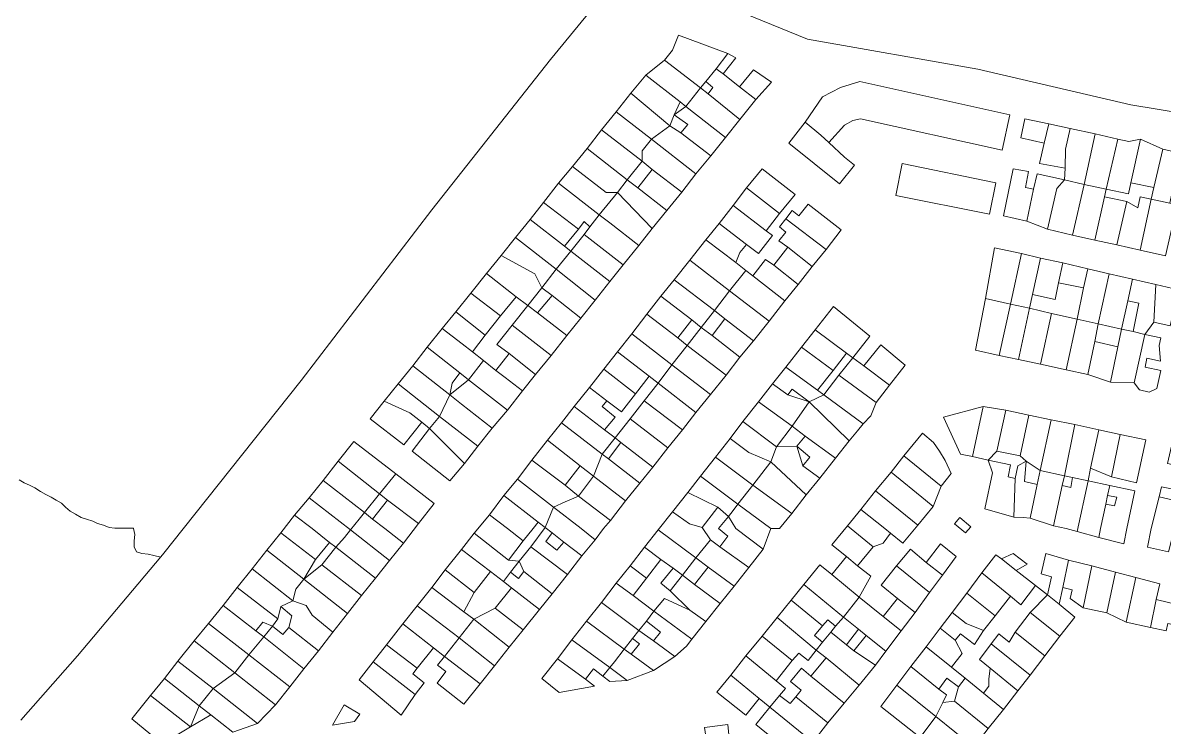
# Model space of a CAD drawing. Header units: inches. Extents: x 1138763 to 1140867, y 1050756 to 1053008.
# Drawn here: x 1140172.1 to 1140417.5, y 1050963.3 to 1051114.7 of the extents above; entities that cross this region are included whole.
import ezdxf

# ---------------------------------------------------------------- set-up
doc = ezdxf.new("R2010")
doc.units = ezdxf.units.IN
doc.header["$MEASUREMENT"] = 0
for name, color, linetype, lineweight in [('LimEdif_AM', 44, 'Continuous', 5), ('ViaPrin_AM', 1, 'Continuous', 15), ('ViaSec_AM', 1, 'Continuous', 18)]:
    doc.layers.add(name, color=color, linetype=linetype, lineweight=lineweight)

msp = doc.modelspace()

# ---------------------------------------------------------------- linework, layer by layer
at = {"layer": 'LimEdif_AM'}
for points in [[(1140310.06, 1051106.75), (1140311.81, 1051108.87), (1140313.06, 1051112.12), (1140323.69, 1051108.12), (1140321.19, 1051104.87), (1140318.94, 1051102.12), (1140317.81, 1051100.75), (1140310.06, 1051106.75)], [(1140323.69, 1051108.12), (1140325.44, 1051107.25), (1140322.69, 1051103.75), (1140321.19, 1051104.87), (1140323.69, 1051108.12)], [(1140306.06, 1051103.5), (1140310.06, 1051106.75), (1140317.81, 1051100.75), (1140314.69, 1051096.75), (1140313.44, 1051097.75), (1140306.06, 1051103.5)], [(1140302.81, 1051099.62), (1140306.06, 1051103.5), (1140313.44, 1051097.75), (1140312.19, 1051095), (1140311.19, 1051092.62), (1140302.81, 1051099.62)], [(1140322.69, 1051103.75), (1140326.19, 1051101), (1140329.69, 1051098.25), (1140326.31, 1051094), (1140319.44, 1051099.5), (1140320.44, 1051100.87), (1140318.94, 1051102.12), (1140321.19, 1051104.87), (1140322.69, 1051103.75)], [(1140326.19, 1051101), (1140329.19, 1051104.62), (1140333.06, 1051102), (1140329.69, 1051098.25), (1140326.19, 1051101)], [(1140319.44, 1051099.5), (1140326.31, 1051094), (1140323.19, 1051090.12), (1140314.69, 1051096.75), (1140317.81, 1051100.75), (1140319.44, 1051099.5)], [(1140318.94, 1051102.12), (1140320.44, 1051100.87), (1140319.44, 1051099.5), (1140317.81, 1051100.75), (1140318.94, 1051102.12)], [(1140345.44, 1051089), (1140343.69, 1051090.62), (1140340.31, 1051093.37), (1140344.06, 1051098.87), (1140347.94, 1051100.87), (1140352.06, 1051102.12), (1140384.31, 1051095), (1140382.69, 1051087.37), (1140352.19, 1051094.12), (1140350.56, 1051093.75), (1140348.81, 1051092.75), (1140345.44, 1051089)], [(1140299.69, 1051095.62), (1140302.81, 1051099.62), (1140311.19, 1051092.62), (1140307.31, 1051089.75), (1140299.69, 1051095.62)], [(1140314.69, 1051096.75), (1140312.19, 1051095), (1140313.44, 1051097.75), (1140314.69, 1051096.75)], [(1140314.69, 1051096.75), (1140323.19, 1051090.12), (1140320.06, 1051086.12), (1140313.56, 1051091.12), (1140315.06, 1051092.87), (1140312.19, 1051095), (1140314.69, 1051096.75)], [(1140296.56, 1051091.75), (1140299.69, 1051095.62), (1140307.31, 1051089.75), (1140305.31, 1051087.25), (1140305.31, 1051085), (1140296.56, 1051091.75)], [(1140312.19, 1051095), (1140315.06, 1051092.87), (1140313.56, 1051091.12), (1140311.19, 1051092.62), (1140312.19, 1051095)], [(1140345.44, 1051089), (1140348.81, 1051085.87), (1140350.94, 1051084.12), (1140347.69, 1051080.12), (1140336.81, 1051088.87), (1140340.31, 1051093.37), (1140343.69, 1051090.62), (1140345.44, 1051089)], [(1140392.69, 1051093), (1140391.69, 1051088.87), (1140386.69, 1051090), (1140387.56, 1051094.12), (1140392.69, 1051093)], [(1140293.44, 1051087.75), (1140296.56, 1051091.75), (1140305.31, 1051085), (1140302.06, 1051081), (1140293.44, 1051087.75)], [(1140313.56, 1051091.12), (1140320.06, 1051086.12), (1140316.81, 1051082.25), (1140307.31, 1051089.75), (1140311.19, 1051092.62), (1140313.56, 1051091.12)], [(1140392.69, 1051093), (1140397.31, 1051092), (1140396.31, 1051087.62), (1140396.19, 1051083.5), (1140390.69, 1051084.5), (1140391.69, 1051088.87), (1140392.69, 1051093)], [(1140397.31, 1051092), (1140402.69, 1051090.87), (1140400.31, 1051080), (1140396.06, 1051081), (1140396.19, 1051083.5), (1140396.31, 1051087.62), (1140397.31, 1051092)], [(1140402.69, 1051090.87), (1140407.56, 1051089.75), (1140405.06, 1051079), (1140400.31, 1051080), (1140402.69, 1051090.87)], [(1140307.31, 1051089.75), (1140316.81, 1051082.25), (1140313.81, 1051078.37), (1140307.44, 1051083.25), (1140305.31, 1051085), (1140305.31, 1051087.25), (1140307.31, 1051089.75)], [(1140407.56, 1051089.75), (1140409.94, 1051089.25), (1140412.44, 1051089.75), (1140410.31, 1051080.37), (1140409.81, 1051078), (1140405.06, 1051079), (1140407.56, 1051089.75)], [(1140412.44, 1051089.75), (1140417.19, 1051087.62), (1140415.31, 1051079.37), (1140410.31, 1051080.37), (1140412.44, 1051089.75)], [(1140290.31, 1051083.87), (1140293.44, 1051087.75), (1140302.06, 1051081), (1140299.94, 1051078.25), (1140297.56, 1051078.25), (1140290.31, 1051083.87)], [(1140417.19, 1051087.62), (1140422.69, 1051086.37), (1140421.69, 1051081.5), (1140419.94, 1051081.87), (1140418.69, 1051076), (1140414.69, 1051076.87), (1140415.31, 1051079.37), (1140417.19, 1051087.62)], [(1140287.31, 1051080.25), (1140290.31, 1051083.87), (1140297.56, 1051078.25), (1140299.94, 1051078.25), (1140296.06, 1051073.5), (1140287.31, 1051080.25)], [(1140307.44, 1051083.25), (1140304.31, 1051079.25), (1140302.06, 1051081), (1140305.31, 1051085), (1140307.44, 1051083.25)], [(1140379.94, 1051073.62), (1140359.81, 1051077.62), (1140361.19, 1051084.5), (1140381.31, 1051080.37), (1140379.94, 1051073.62)], [(1140304.31, 1051079.25), (1140310.56, 1051074.37), (1140307.44, 1051070.5), (1140299.94, 1051078.25), (1140302.06, 1051081), (1140304.31, 1051079.25)], [(1140307.44, 1051083.25), (1140313.81, 1051078.37), (1140310.56, 1051074.37), (1140304.31, 1051079.25), (1140307.44, 1051083.25)], [(1140327.69, 1051079.25), (1140331.06, 1051083.37), (1140338.19, 1051077.87), (1140334.81, 1051073.75), (1140327.69, 1051079.25)], [(1140389.44, 1051079), (1140387.94, 1051072.12), (1140382.94, 1051073.25), (1140385.06, 1051083.37), (1140388.31, 1051082.75), (1140387.69, 1051079.37), (1140389.44, 1051079)], [(1140389.44, 1051079), (1140390.19, 1051082.25), (1140396.06, 1051081), (1140394.44, 1051079.12), (1140392.44, 1051070.37), (1140387.94, 1051072.12), (1140389.44, 1051079)], [(1140400.31, 1051080), (1140397.81, 1051069.12), (1140392.44, 1051070.37), (1140394.44, 1051079.12), (1140396.06, 1051081), (1140400.31, 1051080)], [(1140284.06, 1051076.12), (1140287.31, 1051080.25), (1140296.06, 1051073.5), (1140294.06, 1051070.87), (1140292.81, 1051072), (1140291.56, 1051070.37), (1140284.06, 1051076.12)], [(1140324.81, 1051075.5), (1140327.69, 1051079.25), (1140334.81, 1051073.75), (1140331.94, 1051070), (1140324.81, 1051075.5)], [(1140405.06, 1051079), (1140404.69, 1051077.37), (1140402.56, 1051068), (1140397.81, 1051069.12), (1140400.31, 1051080), (1140405.06, 1051079)], [(1140415.31, 1051079.37), (1140414.69, 1051076.87), (1140412.31, 1051077.37), (1140411.81, 1051075), (1140409.44, 1051076.37), (1140404.69, 1051077.37), (1140405.06, 1051079), (1140409.81, 1051078), (1140410.31, 1051080.37), (1140415.31, 1051079.37)], [(1140281.19, 1051072.5), (1140284.06, 1051076.12), (1140291.56, 1051070.37), (1140288.56, 1051066.75), (1140281.19, 1051072.5)], [(1140299.94, 1051078.25), (1140307.44, 1051070.5), (1140304.56, 1051066.87), (1140298.31, 1051071.75), (1140296.06, 1051073.5), (1140299.94, 1051078.25)], [(1140409.44, 1051076.37), (1140407.31, 1051067), (1140402.56, 1051068), (1140404.69, 1051077.37), (1140409.44, 1051076.37)], [(1140414.69, 1051076.87), (1140412.31, 1051065.87), (1140407.31, 1051067), (1140409.44, 1051076.37), (1140411.81, 1051075), (1140412.31, 1051077.37), (1140414.69, 1051076.87)], [(1140418.69, 1051076), (1140420.31, 1051075.62), (1140417.81, 1051064.62), (1140412.31, 1051065.87), (1140414.69, 1051076.87), (1140418.69, 1051076)], [(1140321.81, 1051071.62), (1140324.81, 1051075.5), (1140331.94, 1051070), (1140333.31, 1051069), (1140330.31, 1051065.12), (1140327.69, 1051067.12), (1140321.81, 1051071.62)], [(1140336.19, 1051072.62), (1140337.56, 1051074.37), (1140338.94, 1051073.25), (1140340.94, 1051075.75), (1140348.06, 1051070.25), (1140344.81, 1051066), (1140336.19, 1051072.62)], [(1140278.06, 1051068.62), (1140281.19, 1051072.5), (1140288.56, 1051066.75), (1140289.94, 1051065.62), (1140286.81, 1051061.75), (1140278.06, 1051068.62)], [(1140294.06, 1051070.87), (1140292.81, 1051069.25), (1140289.94, 1051065.62), (1140288.56, 1051066.75), (1140291.56, 1051070.37), (1140292.81, 1051072), (1140294.06, 1051070.87)], [(1140296.06, 1051073.5), (1140298.31, 1051071.75), (1140304.56, 1051066.87), (1140301.19, 1051062.75), (1140292.81, 1051069.25), (1140294.06, 1051070.87), (1140296.06, 1051073.5)], [(1140318.94, 1051068.12), (1140321.81, 1051071.62), (1140327.69, 1051067.12), (1140326.31, 1051065.37), (1140325.44, 1051063.25), (1140318.94, 1051068.12)], [(1140336.56, 1051066.5), (1140334.69, 1051067.87), (1140336.19, 1051069.75), (1140334.81, 1051070.87), (1140336.19, 1051072.62), (1140344.81, 1051066), (1140341.81, 1051062.37), (1140336.56, 1051066.5)], [(1140292.81, 1051069.25), (1140301.19, 1051062.75), (1140298.31, 1051059.12), (1140289.94, 1051065.62), (1140292.81, 1051069.25)], [(1140274.94, 1051064.75), (1140278.06, 1051068.62), (1140286.81, 1051061.75), (1140283.69, 1051057.75), (1140282.19, 1051060.75), (1140274.94, 1051064.75)], [(1140315.56, 1051063.75), (1140318.94, 1051068.12), (1140325.44, 1051063.25), (1140327.56, 1051061.5), (1140324.06, 1051057.12), (1140315.56, 1051063.75)], [(1140333.56, 1051062.62), (1140336.56, 1051066.5), (1140341.81, 1051062.37), (1140338.81, 1051058.5), (1140333.56, 1051062.62)], [(1140379.06, 1051055.5), (1140381.06, 1051066.37), (1140386.81, 1051065.12), (1140384.44, 1051054.25), (1140379.06, 1051055.5)], [(1140271.81, 1051060.87), (1140274.94, 1051064.75), (1140282.19, 1051060.75), (1140283.69, 1051057.75), (1140280.69, 1051054), (1140278.19, 1051055.87), (1140271.81, 1051060.87)], [(1140289.94, 1051065.62), (1140298.31, 1051059.12), (1140295.19, 1051055.12), (1140286.81, 1051061.75), (1140289.94, 1051065.62)], [(1140329.06, 1051060.37), (1140331.81, 1051063.87), (1140333.56, 1051062.62), (1140338.81, 1051058.5), (1140335.94, 1051055), (1140329.06, 1051060.37)], [(1140386.81, 1051065.12), (1140390.94, 1051064.12), (1140389.19, 1051056.37), (1140388.56, 1051053.37), (1140384.44, 1051054.25), (1140386.81, 1051065.12)], [(1140390.94, 1051064.12), (1140395.69, 1051063.12), (1140394.81, 1051058.87), (1140394.06, 1051055.25), (1140389.19, 1051056.37), (1140390.94, 1051064.12)], [(1140286.81, 1051061.75), (1140295.19, 1051055.12), (1140292.06, 1051051.25), (1140285.94, 1051056.12), (1140283.69, 1051057.75), (1140286.81, 1051061.75)], [(1140312.19, 1051059.5), (1140315.56, 1051063.75), (1140324.06, 1051057.12), (1140320.81, 1051052.87), (1140312.19, 1051059.5)], [(1140327.56, 1051061.5), (1140329.06, 1051060.37), (1140335.94, 1051055), (1140332.56, 1051050.62), (1140324.06, 1051057.12), (1140327.56, 1051061.5)], [(1140395.69, 1051063.12), (1140401.06, 1051061.87), (1140400.19, 1051057.75), (1140394.81, 1051058.87), (1140395.69, 1051063.12)], [(1140401.06, 1051061.87), (1140405.69, 1051060.75), (1140403.31, 1051050), (1140398.81, 1051051), (1140400.19, 1051057.75), (1140401.06, 1051061.87)], [(1140268.44, 1051056.62), (1140271.81, 1051060.87), (1140278.19, 1051055.87), (1140274.81, 1051051.75), (1140268.44, 1051056.62)], [(1140309.31, 1051056), (1140312.19, 1051059.5), (1140320.81, 1051052.87), (1140317.94, 1051049.25), (1140315.94, 1051050.87), (1140309.31, 1051056)], [(1140405.69, 1051060.75), (1140410.69, 1051059.62), (1140409.69, 1051055), (1140408.31, 1051048.87), (1140403.31, 1051050), (1140405.69, 1051060.75)], [(1140410.69, 1051059.62), (1140415.69, 1051058.5), (1140415.31, 1051050.37), (1140413.31, 1051047.75), (1140410.81, 1051048.37), (1140412.06, 1051054.5), (1140409.69, 1051055), (1140410.69, 1051059.62)], [(1140265.19, 1051052.62), (1140268.44, 1051056.62), (1140274.81, 1051051.75), (1140271.56, 1051047.62), (1140265.19, 1051052.62)], [(1140285.94, 1051056.12), (1140282.81, 1051052.37), (1140280.69, 1051054), (1140283.69, 1051057.75), (1140285.94, 1051056.12)], [(1140324.06, 1051057.12), (1140332.56, 1051050.62), (1140329.19, 1051046.37), (1140323.06, 1051051.12), (1140320.81, 1051052.87), (1140324.06, 1051057.12)], [(1140400.19, 1051057.75), (1140398.81, 1051051), (1140393.31, 1051052.25), (1140388.56, 1051053.37), (1140389.19, 1051056.37), (1140394.06, 1051055.25), (1140394.81, 1051058.87), (1140400.19, 1051057.75)], [(1140415.69, 1051058.5), (1140420.56, 1051057.37), (1140418.81, 1051049.62), (1140415.31, 1051050.37), (1140415.69, 1051058.5)], [(1140280.69, 1051054), (1140277.31, 1051049.75), (1140274.06, 1051045.62), (1140276.69, 1051043.62), (1140273.81, 1051040), (1140271.19, 1051042.12), (1140268.81, 1051044), (1140271.56, 1051047.62), (1140274.81, 1051051.75), (1140278.19, 1051055.87), (1140280.69, 1051054)], [(1140282.81, 1051052.37), (1140289.06, 1051047.5), (1140285.69, 1051043.25), (1140277.31, 1051049.75), (1140280.69, 1051054), (1140282.81, 1051052.37)], [(1140285.94, 1051056.12), (1140292.06, 1051051.25), (1140289.06, 1051047.5), (1140282.81, 1051052.37), (1140285.94, 1051056.12)], [(1140306.31, 1051052.12), (1140309.31, 1051056), (1140315.94, 1051050.87), (1140312.94, 1051047), (1140306.31, 1051052.12)], [(1140384.44, 1051054.25), (1140382.06, 1051043.25), (1140376.94, 1051044.37), (1140379.06, 1051055.5), (1140384.44, 1051054.25)], [(1140388.56, 1051053.37), (1140386.19, 1051042.37), (1140382.06, 1051043.25), (1140384.44, 1051054.25), (1140388.56, 1051053.37)], [(1140409.69, 1051055), (1140412.06, 1051054.5), (1140410.81, 1051048.37), (1140408.31, 1051048.87), (1140409.69, 1051055)], [(1140262.31, 1051049), (1140265.19, 1051052.62), (1140271.56, 1051047.62), (1140268.81, 1051044), (1140266.56, 1051045.75), (1140262.31, 1051049)], [(1140303.06, 1051047.87), (1140306.31, 1051052.12), (1140312.94, 1051047), (1140314.94, 1051045.37), (1140311.69, 1051041.25), (1140303.06, 1051047.87)], [(1140323.06, 1051051.12), (1140320.31, 1051047.5), (1140317.94, 1051049.25), (1140320.81, 1051052.87), (1140323.06, 1051051.12)], [(1140349.19, 1051043.75), (1140342.44, 1051048.75), (1140346.44, 1051053.75), (1140354.19, 1051047.37), (1140350.56, 1051042.75), (1140349.19, 1051043.75)], [(1140393.31, 1051052.25), (1140390.94, 1051041.37), (1140386.19, 1051042.37), (1140388.56, 1051053.37), (1140393.31, 1051052.25)], [(1140398.81, 1051051), (1140396.44, 1051040.12), (1140390.94, 1051041.37), (1140393.31, 1051052.25), (1140398.81, 1051051)], [(1140277.31, 1051049.75), (1140285.69, 1051043.25), (1140282.31, 1051039.12), (1140276.69, 1051043.62), (1140274.06, 1051045.62), (1140277.31, 1051049.75)], [(1140317.94, 1051049.25), (1140314.94, 1051045.37), (1140312.94, 1051047), (1140315.94, 1051050.87), (1140317.94, 1051049.25)], [(1140320.31, 1051047.5), (1140326.31, 1051042.87), (1140323.31, 1051039), (1140314.94, 1051045.37), (1140317.94, 1051049.25), (1140320.31, 1051047.5)], [(1140323.06, 1051051.12), (1140329.19, 1051046.37), (1140326.31, 1051042.87), (1140320.31, 1051047.5), (1140323.06, 1051051.12)], [(1140403.31, 1051050), (1140402.56, 1051046.25), (1140401.06, 1051039.12), (1140396.44, 1051040.12), (1140398.81, 1051051), (1140403.31, 1051050)], [(1140408.31, 1051048.87), (1140407.56, 1051045.12), (1140402.56, 1051046.25), (1140403.31, 1051050), (1140408.31, 1051048.87)], [(1140259.06, 1051045), (1140262.31, 1051049), (1140266.56, 1051045.75), (1140268.81, 1051044), (1140271.19, 1051042.12), (1140267.94, 1051038), (1140266.06, 1051039.5), (1140259.06, 1051045)], [(1140299.94, 1051044), (1140303.06, 1051047.87), (1140311.69, 1051041.25), (1140308.69, 1051037.25), (1140306.81, 1051038.75), (1140299.94, 1051044)], [(1140339.56, 1051045), (1140342.44, 1051048.75), (1140349.19, 1051043.75), (1140346.31, 1051040), (1140339.56, 1051045)], [(1140410.81, 1051048.37), (1140413.31, 1051047.75), (1140411.06, 1051037.37), (1140405.94, 1051037.5), (1140407.56, 1051045.12), (1140408.31, 1051048.87), (1140410.81, 1051048.37)], [(1140413.31, 1051047.75), (1140416.81, 1051047), (1140416.44, 1051045.37), (1140416.69, 1051042), (1140413.81, 1051042.62), (1140413.44, 1051040.75), (1140416.81, 1051040), (1140415.94, 1051036.12), (1140414.31, 1051035.37), (1140412.19, 1051035.87), (1140411.06, 1051037.37), (1140413.31, 1051047.75)], [(1140255.94, 1051041), (1140259.06, 1051045), (1140266.06, 1051039.5), (1140264.44, 1051037.25), (1140263.94, 1051034.75), (1140255.94, 1051041)], [(1140314.94, 1051045.37), (1140323.31, 1051039), (1140319.94, 1051034.87), (1140311.69, 1051041.25), (1140314.94, 1051045.37)], [(1140336.19, 1051040.75), (1140339.56, 1051045), (1140346.31, 1051040), (1140342.94, 1051035.75), (1140336.19, 1051040.75)], [(1140352.94, 1051041), (1140356.56, 1051045.5), (1140361.81, 1051041.12), (1140358.44, 1051036.87), (1140352.94, 1051041)], [(1140407.56, 1051045.12), (1140405.94, 1051037.5), (1140401.06, 1051039.12), (1140402.56, 1051046.25), (1140407.56, 1051045.12)], [(1140273.81, 1051040), (1140275.81, 1051038.5), (1140279.56, 1051035.62), (1140276.31, 1051031.5), (1140267.94, 1051038), (1140271.19, 1051042.12), (1140273.81, 1051040)], [(1140276.69, 1051043.62), (1140282.31, 1051039.12), (1140279.56, 1051035.62), (1140275.81, 1051038.5), (1140273.81, 1051040), (1140276.69, 1051043.62)], [(1140297.06, 1051040.25), (1140299.94, 1051044), (1140306.81, 1051038.75), (1140303.81, 1051035), (1140297.06, 1051040.25)], [(1140350.56, 1051042.75), (1140347.56, 1051039), (1140344.31, 1051034.75), (1140342.94, 1051035.75), (1140346.31, 1051040), (1140349.19, 1051043.75), (1140350.56, 1051042.75)], [(1140350.56, 1051042.75), (1140352.94, 1051041), (1140358.44, 1051036.87), (1140355.56, 1051033.12), (1140347.56, 1051039), (1140350.56, 1051042.75)], [(1140252.81, 1051037.12), (1140255.94, 1051041), (1140263.94, 1051034.75), (1140261.69, 1051030.12), (1140252.81, 1051037.12)], [(1140267.94, 1051038), (1140263.94, 1051034.75), (1140264.44, 1051037.25), (1140266.06, 1051039.5), (1140267.94, 1051038)], [(1140293.94, 1051036.37), (1140297.06, 1051040.25), (1140303.81, 1051035), (1140300.81, 1051031.12), (1140297.69, 1051033.5), (1140293.94, 1051036.37)], [(1140311.69, 1051041.25), (1140319.94, 1051034.87), (1140316.81, 1051031), (1140308.69, 1051037.25), (1140311.69, 1051041.25)], [(1140333.31, 1051037.12), (1140336.19, 1051040.75), (1140342.94, 1051035.75), (1140344.31, 1051034.75), (1140341.19, 1051033.25), (1140337.56, 1051036), (1140336.56, 1051034.75), (1140333.31, 1051037.12)], [(1140249.81, 1051033.37), (1140252.81, 1051037.12), (1140261.69, 1051030.12), (1140259.56, 1051027.5), (1140257.94, 1051028.87), (1140255.31, 1051030.87), (1140249.81, 1051033.37)], [(1140267.94, 1051038), (1140276.31, 1051031.5), (1140273.06, 1051027.62), (1140266.44, 1051032.75), (1140263.94, 1051034.75), (1140267.94, 1051038)], [(1140308.69, 1051037.25), (1140305.69, 1051033.5), (1140302.69, 1051029.62), (1140299.44, 1051025.5), (1140297.19, 1051027.25), (1140299.44, 1051030), (1140296.69, 1051032.25), (1140297.69, 1051033.5), (1140300.81, 1051031.12), (1140303.81, 1051035), (1140306.81, 1051038.75), (1140308.69, 1051037.25)], [(1140308.69, 1051037.25), (1140316.81, 1051031), (1140313.94, 1051027.25), (1140305.69, 1051033.5), (1140308.69, 1051037.25)], [(1140336.56, 1051034.75), (1140341.19, 1051033.25), (1140337.56, 1051028), (1140330.31, 1051033.25), (1140333.31, 1051037.12), (1140336.56, 1051034.75)], [(1140347.56, 1051039), (1140355.56, 1051033.12), (1140354.44, 1051030.25), (1140352.81, 1051028.5), (1140344.31, 1051034.75), (1140347.56, 1051039)], [(1140263.94, 1051034.75), (1140266.44, 1051032.75), (1140273.06, 1051027.62), (1140269.94, 1051023.75), (1140261.69, 1051030.12), (1140263.94, 1051034.75)], [(1140297.69, 1051033.5), (1140296.69, 1051032.25), (1140299.44, 1051030), (1140297.19, 1051027.25), (1140290.69, 1051032.25), (1140293.94, 1051036.37), (1140297.69, 1051033.5)], [(1140341.19, 1051033.25), (1140336.56, 1051034.75), (1140337.56, 1051036), (1140341.19, 1051033.25)], [(1140344.31, 1051034.75), (1140352.81, 1051028.5), (1140351.56, 1051027), (1140349.81, 1051024.87), (1140341.19, 1051033.25), (1140344.31, 1051034.75)], [(1140257.94, 1051028.87), (1140254.06, 1051024), (1140246.81, 1051029.62), (1140249.81, 1051033.37), (1140255.31, 1051030.87), (1140257.94, 1051028.87)], [(1140287.94, 1051028.75), (1140290.69, 1051032.25), (1140297.19, 1051027.25), (1140299.44, 1051025.5), (1140296.69, 1051022), (1140287.94, 1051028.75)], [(1140305.69, 1051033.5), (1140313.94, 1051027.25), (1140310.81, 1051023.37), (1140302.69, 1051029.62), (1140305.69, 1051033.5)], [(1140326.94, 1051029), (1140330.31, 1051033.25), (1140337.56, 1051028), (1140334.19, 1051023.62), (1140326.94, 1051029)], [(1140341.19, 1051033.25), (1140349.81, 1051024.87), (1140346.81, 1051021.12), (1140340.31, 1051025.87), (1140337.56, 1051028), (1140341.19, 1051033.25)], [(1140378.56, 1051032.25), (1140376.31, 1051021.5), (1140373.69, 1051022), (1140370.06, 1051030), (1140378.56, 1051032.25)], [(1140378.56, 1051032.25), (1140383.44, 1051031.5), (1140381.56, 1051022.62), (1140379.69, 1051020.75), (1140376.31, 1051021.5), (1140378.56, 1051032.25)], [(1140261.69, 1051030.12), (1140269.94, 1051023.75), (1140267.06, 1051020), (1140259.56, 1051027.5), (1140261.69, 1051030.12)], [(1140302.69, 1051029.62), (1140310.81, 1051023.37), (1140307.56, 1051019.25), (1140300.69, 1051024.5), (1140299.44, 1051025.5), (1140302.69, 1051029.62)], [(1140383.44, 1051031.5), (1140388.44, 1051030.37), (1140386.56, 1051021.62), (1140381.56, 1051022.62), (1140383.44, 1051031.5)], [(1140388.44, 1051030.37), (1140393.19, 1051029.37), (1140390.81, 1051018.5), (1140387.81, 1051020.5), (1140386.56, 1051021.62), (1140388.44, 1051030.37)], [(1140267.06, 1051020), (1140263.94, 1051016.25), (1140255.81, 1051022.62), (1140259.56, 1051027.5), (1140267.06, 1051020)], [(1140284.94, 1051025), (1140287.94, 1051028.75), (1140296.69, 1051022), (1140294.81, 1051017.25), (1140291.94, 1051019.5), (1140284.94, 1051025)], [(1140324.19, 1051025.37), (1140326.94, 1051029), (1140334.19, 1051023.62), (1140332.94, 1051020.37), (1140328.19, 1051022.37), (1140324.19, 1051025.37)], [(1140340.31, 1051025.87), (1140338.56, 1051023.75), (1140334.19, 1051023.62), (1140337.56, 1051028), (1140340.31, 1051025.87)], [(1140393.19, 1051029.37), (1140398.31, 1051028.37), (1140396.06, 1051017.37), (1140390.81, 1051018.5), (1140393.19, 1051029.37)], [(1140398.31, 1051028.37), (1140403.44, 1051027.25), (1140401.69, 1051019), (1140401.19, 1051016.25), (1140397.81, 1051017), (1140396.06, 1051017.37), (1140398.31, 1051028.37)], [(1140403.44, 1051027.25), (1140408.06, 1051026.25), (1140406.19, 1051017.12), (1140401.69, 1051019), (1140403.44, 1051027.25)], [(1140239.94, 1051020.5), (1140243.31, 1051024.75), (1140252.31, 1051017.75), (1140248.81, 1051013.5), (1140239.94, 1051020.5)], [(1140281.56, 1051020.75), (1140284.94, 1051025), (1140291.94, 1051019.5), (1140288.69, 1051015.37), (1140281.56, 1051020.75)], [(1140300.69, 1051024.5), (1140298.06, 1051021), (1140296.69, 1051022), (1140299.44, 1051025.5), (1140300.69, 1051024.5)], [(1140321.06, 1051021.37), (1140324.19, 1051025.37), (1140328.19, 1051022.37), (1140332.94, 1051020.37), (1140329.06, 1051015.37), (1140321.06, 1051021.37)], [(1140340.31, 1051025.87), (1140346.81, 1051021.12), (1140343.44, 1051016.87), (1140339.81, 1051019.5), (1140341.31, 1051021.37), (1140338.56, 1051023.75), (1140340.31, 1051025.87)], [(1140361.56, 1051021.62), (1140365.56, 1051026.5), (1140367.94, 1051024.5), (1140369.19, 1051022.62), (1140370.44, 1051020.62), (1140371.69, 1051017.87), (1140369.56, 1051015.12), (1140361.56, 1051021.62)], [(1140408.06, 1051026.25), (1140413.56, 1051025.12), (1140411.56, 1051015.87), (1140406.19, 1051017.12), (1140408.06, 1051026.25)], [(1140300.69, 1051024.5), (1140307.56, 1051019.25), (1140304.81, 1051015.75), (1140298.06, 1051021), (1140300.69, 1051024.5)], [(1140338.56, 1051023.75), (1140339.81, 1051019.5), (1140343.44, 1051016.87), (1140340.56, 1051013.25), (1140332.94, 1051020.37), (1140334.19, 1051023.62), (1140338.56, 1051023.75)], [(1140339.81, 1051019.5), (1140338.56, 1051023.75), (1140341.31, 1051021.37), (1140339.81, 1051019.5)], [(1140386.56, 1051021.62), (1140387.81, 1051020.5), (1140386.06, 1051019.5), (1140385.44, 1051016.75), (1140383.94, 1051017.12), (1140384.44, 1051019.75), (1140379.69, 1051020.75), (1140381.56, 1051022.62), (1140386.56, 1051021.62)], [(1140416.44, 1051012.87), (1140416.94, 1051015), (1140419.44, 1051014.5), (1140420.56, 1051019.5), (1140418.19, 1051020), (1140419.06, 1051023.75), (1140423.69, 1051022.62), (1140421.06, 1051011.75), (1140416.44, 1051012.87)], [(1140236.69, 1051016.37), (1140239.94, 1051020.5), (1140248.81, 1051013.5), (1140245.56, 1051009.5), (1140236.69, 1051016.37)], [(1140278.44, 1051016.62), (1140281.56, 1051020.75), (1140288.69, 1051015.37), (1140291.56, 1051013), (1140288.69, 1051011.75), (1140286.19, 1051010.62), (1140278.44, 1051016.62)], [(1140298.06, 1051021), (1140304.81, 1051015.75), (1140301.69, 1051012), (1140294.81, 1051017.25), (1140296.69, 1051022), (1140298.06, 1051021)], [(1140317.81, 1051017.25), (1140321.06, 1051021.37), (1140329.06, 1051015.37), (1140325.81, 1051011.25), (1140317.81, 1051017.25)], [(1140332.94, 1051020.37), (1140340.56, 1051013.25), (1140337.44, 1051009.25), (1140329.06, 1051015.37), (1140332.94, 1051020.37)], [(1140358.81, 1051018.12), (1140361.56, 1051021.62), (1140369.56, 1051015.12), (1140367.81, 1051010.75), (1140366.19, 1051012.12), (1140358.81, 1051018.12)], [(1140385.44, 1051016.75), (1140385.19, 1051008.5), (1140378.94, 1051010.25), (1140380.56, 1051018), (1140379.69, 1051020.75), (1140384.44, 1051019.75), (1140383.94, 1051017.12), (1140385.44, 1051016.75)], [(1140387.81, 1051020.5), (1140387.44, 1051016.12), (1140390.19, 1051015.5), (1140388.69, 1051008.25), (1140387.19, 1051008.37), (1140385.19, 1051008.5), (1140385.44, 1051016.75), (1140386.06, 1051019.5), (1140387.81, 1051020.5)], [(1140390.81, 1051018.5), (1140390.19, 1051015.5), (1140387.44, 1051016.12), (1140387.81, 1051020.5), (1140390.81, 1051018.5)], [(1140252.31, 1051017.75), (1140260.56, 1051011.37), (1140257.19, 1051007.12), (1140250.56, 1051012.12), (1140248.81, 1051013.5), (1140252.31, 1051017.75)], [(1140294.81, 1051017.25), (1140291.56, 1051013), (1140288.69, 1051015.37), (1140291.94, 1051019.5), (1140294.81, 1051017.25)], [(1140294.81, 1051017.25), (1140301.69, 1051012), (1140298.44, 1051007.75), (1140291.56, 1051013), (1140294.81, 1051017.25)], [(1140315.06, 1051013.75), (1140317.81, 1051017.25), (1140325.81, 1051011.25), (1140324.81, 1051009.87), (1140323.81, 1051008.62), (1140321.56, 1051010.62), (1140315.06, 1051013.75)], [(1140355.44, 1051014.12), (1140358.81, 1051018.12), (1140366.19, 1051012.12), (1140367.81, 1051010.75), (1140364.56, 1051006.75), (1140355.44, 1051014.12)], [(1140396.06, 1051017.37), (1140395.56, 1051015.25), (1140393.69, 1051006.62), (1140388.69, 1051008.25), (1140390.19, 1051015.5), (1140390.81, 1051018.5), (1140396.06, 1051017.37)], [(1140397.81, 1051017), (1140397.44, 1051014.87), (1140395.56, 1051015.25), (1140396.06, 1051017.37), (1140397.81, 1051017)], [(1140233.69, 1051012.62), (1140236.69, 1051016.37), (1140245.56, 1051009.5), (1140244.44, 1051008), (1140242.56, 1051005.75), (1140233.69, 1051012.62)], [(1140275.56, 1051013.12), (1140278.44, 1051016.62), (1140286.19, 1051010.62), (1140284.44, 1051006.25), (1140282.94, 1051007.37), (1140275.56, 1051013.12)], [(1140329.06, 1051015.37), (1140337.44, 1051009.25), (1140334.81, 1051006), (1140332.94, 1051006), (1140325.81, 1051011.25), (1140329.06, 1051015.37)], [(1140401.19, 1051016.25), (1140398.81, 1051005.37), (1140396.44, 1051006), (1140393.69, 1051006.62), (1140395.56, 1051015.25), (1140397.44, 1051014.87), (1140397.81, 1051017), (1140401.19, 1051016.25)], [(1140401.19, 1051016.25), (1140405.81, 1051015.25), (1140405.31, 1051013.12), (1140404.94, 1051011.25), (1140403.81, 1051006), (1140403.44, 1051004.12), (1140398.81, 1051005.37), (1140401.19, 1051016.25)], [(1140405.81, 1051015.25), (1140411.19, 1051014.12), (1140409.44, 1051006), (1140408.81, 1051002.75), (1140403.44, 1051004.12), (1140403.81, 1051006), (1140404.94, 1051011.25), (1140406.81, 1051010.87), (1140407.31, 1051012.75), (1140405.31, 1051013.12), (1140405.81, 1051015.25)], [(1140230.56, 1051008.87), (1140233.69, 1051012.62), (1140242.56, 1051005.75), (1140241.31, 1051004.12), (1140239.44, 1051002), (1140238.06, 1051003), (1140234.31, 1051006), (1140230.56, 1051008.87)], [(1140250.56, 1051012.12), (1140247.31, 1051008), (1140245.56, 1051009.5), (1140248.81, 1051013.5), (1140250.56, 1051012.12)], [(1140272.44, 1051009), (1140275.56, 1051013.12), (1140282.94, 1051007.37), (1140281.81, 1051006), (1140279.69, 1051003.37), (1140276.31, 1051006), (1140272.44, 1051009)], [(1140291.56, 1051013), (1140298.44, 1051007.75), (1140296.94, 1051006), (1140295.19, 1051003.62), (1140292.19, 1051006), (1140286.19, 1051010.62), (1140288.69, 1051011.75), (1140291.56, 1051013)], [(1140321.56, 1051010.62), (1140318.19, 1051006.25), (1140315.44, 1051007), (1140311.81, 1051009.62), (1140315.06, 1051013.75), (1140321.56, 1051010.62)], [(1140352.31, 1051010.12), (1140355.44, 1051014.12), (1140364.56, 1051006.75), (1140361.31, 1051002.87), (1140358.69, 1051005), (1140357.44, 1051006), (1140352.31, 1051010.12)], [(1140405.31, 1051013.12), (1140407.31, 1051012.75), (1140406.81, 1051010.87), (1140404.94, 1051011.25), (1140405.31, 1051013.12)], [(1140421.06, 1051011.75), (1140419.69, 1051006), (1140418.44, 1051001), (1140413.94, 1051002), (1140414.69, 1051006), (1140416.44, 1051012.87), (1140421.06, 1051011.75)], [(1140250.56, 1051012.12), (1140257.19, 1051007.12), (1140253.94, 1051002.87), (1140249.94, 1051006), (1140247.31, 1051008), (1140250.56, 1051012.12)], [(1140286.19, 1051010.62), (1140292.19, 1051006), (1140295.19, 1051003.62), (1140292.31, 1051000.12), (1140288.44, 1051003.12), (1140285.94, 1051005.12), (1140284.44, 1051006.25), (1140286.19, 1051010.62)], [(1140323.81, 1051008.62), (1140321.69, 1051006), (1140323.69, 1051004.37), (1140321.94, 1051002.12), (1140319.94, 1051003.62), (1140318.19, 1051006.25), (1140321.56, 1051010.62), (1140323.81, 1051008.62)], [(1140325.81, 1051011.25), (1140332.94, 1051006), (1140331.31, 1051001.62), (1140325.44, 1051006), (1140323.81, 1051008.62), (1140324.81, 1051009.87), (1140325.81, 1051011.25)], [(1140349.44, 1051006.62), (1140352.31, 1051010.12), (1140357.44, 1051006), (1140358.69, 1051005), (1140357.06, 1051002.87), (1140354.94, 1051002.12), (1140349.44, 1051006.62)], [(1140227.56, 1051005.12), (1140230.56, 1051008.87), (1140234.31, 1051006), (1140238.06, 1051003), (1140235.06, 1050999.37), (1140227.56, 1051005.12)], [(1140247.31, 1051008), (1140249.94, 1051006), (1140253.94, 1051002.87), (1140250.94, 1050999.12), (1140242.56, 1051005.75), (1140244.44, 1051008), (1140245.56, 1051009.5), (1140247.31, 1051008)], [(1140269.19, 1051005), (1140272.44, 1051009), (1140276.31, 1051006), (1140279.69, 1051003.37), (1140276.56, 1050999.25), (1140269.19, 1051005)], [(1140318.19, 1051006.25), (1140319.94, 1051003.62), (1140316.81, 1050999.75), (1140308.69, 1051005.75), (1140311.81, 1051009.62), (1140315.44, 1051007), (1140318.19, 1051006.25)], [(1140323.81, 1051008.62), (1140325.44, 1051006), (1140331.31, 1051001.62), (1140328.19, 1050997.62), (1140321.94, 1051002.12), (1140323.69, 1051004.37), (1140321.69, 1051006), (1140323.81, 1051008.62)], [(1140374.81, 1051005.12), (1140372.44, 1051007), (1140373.56, 1051008.37), (1140375.94, 1051006.37), (1140374.81, 1051005.12)], [(1140224.56, 1051001.37), (1140227.56, 1051005.12), (1140235.06, 1050999.37), (1140232.56, 1050995.12), (1140224.56, 1051001.37)], [(1140242.56, 1051005.75), (1140250.94, 1050999.12), (1140247.94, 1050995.37), (1140239.44, 1051002), (1140241.31, 1051004.12), (1140242.56, 1051005.75)], [(1140266.44, 1051001.5), (1140269.19, 1051005), (1140276.56, 1050999.25), (1140278.81, 1050999), (1140276.94, 1050996.62), (1140275.44, 1050994.62), (1140272.69, 1050996.75), (1140266.44, 1051001.5)], [(1140284.44, 1051006.25), (1140281.31, 1051002.12), (1140278.81, 1050999), (1140276.56, 1050999.25), (1140279.69, 1051003.37), (1140281.81, 1051006), (1140282.94, 1051007.37), (1140284.44, 1051006.25)], [(1140285.94, 1051005.12), (1140284.56, 1051003.25), (1140286.94, 1051001.37), (1140288.44, 1051003.12), (1140292.31, 1051000.12), (1140289.19, 1050996.12), (1140281.31, 1051002.12), (1140284.44, 1051006.25), (1140285.94, 1051005.12)], [(1140288.44, 1051003.12), (1140286.94, 1051001.37), (1140284.56, 1051003.25), (1140285.94, 1051005.12), (1140288.44, 1051003.12)], [(1140305.81, 1051002), (1140308.69, 1051005.75), (1140316.81, 1050999.75), (1140313.94, 1050996), (1140311.94, 1050997.5), (1140309.31, 1050999.37), (1140305.81, 1051002)], [(1140354.94, 1051002.12), (1140351.56, 1050998), (1140349.19, 1051000), (1140346.06, 1051002.5), (1140349.44, 1051006.62), (1140354.94, 1051002.12)], [(1140239.44, 1051002), (1140236.44, 1050998.25), (1140232.56, 1050995.12), (1140235.06, 1050999.37), (1140238.06, 1051003), (1140239.44, 1051002)], [(1140321.94, 1051002.12), (1140328.19, 1050997.62), (1140325.06, 1050993.62), (1140319.44, 1050997.75), (1140316.81, 1050999.75), (1140319.94, 1051003.62), (1140321.94, 1051002.12)], [(1140366.31, 1050998.75), (1140369.44, 1051002.75), (1140372.81, 1051000), (1140369.81, 1050996), (1140366.31, 1050998.75)], [(1140221.44, 1050997.37), (1140224.56, 1051001.37), (1140232.56, 1050995.12), (1140230.81, 1050993), (1140230.19, 1050990.5), (1140221.44, 1050997.37)], [(1140239.44, 1051002), (1140247.94, 1050995.37), (1140244.94, 1050991.62), (1140236.44, 1050998.25), (1140239.44, 1051002)], [(1140262.94, 1050997.12), (1140266.44, 1051001.5), (1140272.69, 1050996.75), (1140269.19, 1050992.25), (1140262.94, 1050997.12)], [(1140281.31, 1051002.12), (1140289.19, 1050996.12), (1140285.94, 1050992), (1140279.81, 1050996.75), (1140278.81, 1050999), (1140281.31, 1051002.12)], [(1140309.31, 1050999.37), (1140306.19, 1050995.37), (1140302.69, 1050998), (1140305.81, 1051002), (1140309.31, 1050999.37)], [(1140359.94, 1050998), (1140362.94, 1051001.62), (1140366.31, 1050998.75), (1140369.81, 1050996), (1140367.06, 1050992.25), (1140359.94, 1050998)], [(1140385.69, 1050997), (1140389.81, 1050993.75), (1140386.69, 1050989.62), (1140384.44, 1050991.5), (1140378.31, 1050996.5), (1140381.31, 1051000.37), (1140382.56, 1050999.5), (1140385.69, 1050997)], [(1140382.56, 1050999.5), (1140385.06, 1051000.62), (1140388.06, 1050998.37), (1140385.69, 1050997), (1140382.56, 1050999.5)], [(1140396.94, 1050999.25), (1140395.69, 1050993.37), (1140394.94, 1050989.75), (1140392.44, 1050991.75), (1140393.31, 1050995.62), (1140391.06, 1050996.25), (1140392.06, 1051000.62), (1140396.94, 1050999.25)], [(1140236.44, 1050998.25), (1140244.94, 1050991.62), (1140241.94, 1050987.75), (1140232.56, 1050995.12), (1140236.44, 1050998.25)], [(1140279.81, 1050996.75), (1140278.69, 1050995.25), (1140276.94, 1050996.62), (1140278.81, 1050999), (1140279.81, 1050996.75)], [(1140306.19, 1050995.37), (1140303.31, 1050991.62), (1140299.69, 1050994.25), (1140302.69, 1050998), (1140306.19, 1050995.37)], [(1140311.94, 1050997.5), (1140309.31, 1050994.25), (1140311.31, 1050992.62), (1140315.56, 1050988.5), (1140310.06, 1050991), (1140307.81, 1050988.25), (1140303.31, 1050991.62), (1140306.19, 1050995.37), (1140309.31, 1050999.37), (1140311.94, 1050997.5)], [(1140319.44, 1050997.75), (1140316.56, 1050994), (1140313.94, 1050996), (1140316.81, 1050999.75), (1140319.44, 1050997.75)], [(1140319.44, 1050997.75), (1140325.06, 1050993.62), (1140322.06, 1050989.87), (1140316.56, 1050994), (1140319.44, 1050997.75)], [(1140340.06, 1050994), (1140343.44, 1050998.25), (1140346.06, 1050996.12), (1140351.94, 1050991.25), (1140348.56, 1050987), (1140340.06, 1050994)], [(1140351.56, 1050998), (1140354.44, 1050995.75), (1140351.94, 1050991.25), (1140346.06, 1050996.12), (1140349.19, 1051000), (1140351.56, 1050998)], [(1140367.06, 1050992.25), (1140363.94, 1050988), (1140360.19, 1050991), (1140356.69, 1050993.87), (1140359.94, 1050998), (1140367.06, 1050992.25)], [(1140396.94, 1050999.25), (1140401.94, 1050998), (1140400.06, 1050989), (1140397.31, 1050991), (1140397.69, 1050992.87), (1140395.69, 1050993.37), (1140396.94, 1050999.25)], [(1140401.94, 1050998), (1140407.06, 1050996.62), (1140405.19, 1050987.87), (1140400.06, 1050989), (1140401.94, 1050998)], [(1140218.19, 1050993.37), (1140221.44, 1050997.37), (1140230.19, 1050990.5), (1140227.56, 1050989.25), (1140226.94, 1050986.62), (1140218.19, 1050993.37)], [(1140232.56, 1050995.12), (1140241.94, 1050987.75), (1140238.81, 1050983.75), (1140234.31, 1050987.37), (1140233.06, 1050989.5), (1140230.19, 1050990.5), (1140230.81, 1050993), (1140232.56, 1050995.12)], [(1140260.06, 1050993.37), (1140262.94, 1050997.12), (1140269.19, 1050992.25), (1140266.94, 1050988.12), (1140260.06, 1050993.37)], [(1140275.44, 1050994.62), (1140277.19, 1050993.25), (1140273.69, 1050988.87), (1140269.06, 1050986.5), (1140266.94, 1050988.12), (1140269.19, 1050992.25), (1140272.69, 1050996.75), (1140275.44, 1050994.62)], [(1140279.81, 1050996.75), (1140285.94, 1050992), (1140283.19, 1050988.62), (1140277.19, 1050993.25), (1140275.44, 1050994.62), (1140276.94, 1050996.62), (1140278.69, 1050995.25), (1140279.81, 1050996.75)], [(1140313.94, 1050996), (1140311.31, 1050992.62), (1140309.31, 1050994.25), (1140311.94, 1050997.5), (1140313.94, 1050996)], [(1140316.56, 1050994), (1140322.06, 1050989.87), (1140318.94, 1050986), (1140315.56, 1050988.5), (1140311.31, 1050992.62), (1140313.94, 1050996), (1140316.56, 1050994)], [(1140375.06, 1050992.12), (1140378.31, 1050996.5), (1140384.44, 1050991.5), (1140381.19, 1050987.25), (1140375.06, 1050992.12)], [(1140407.06, 1050996.62), (1140411.44, 1050995.5), (1140409.31, 1050985.87), (1140405.19, 1050987.87), (1140407.06, 1050996.62)], [(1140411.44, 1050995.5), (1140416.56, 1050994.12), (1140415.81, 1050990.75), (1140414.56, 1050984.75), (1140409.31, 1050985.87), (1140411.44, 1050995.5)], [(1140215.19, 1050989.5), (1140218.19, 1050993.37), (1140226.94, 1050986.62), (1140225.81, 1050985), (1140223.69, 1050985.87), (1140222.19, 1050984), (1140215.19, 1050989.5)], [(1140256.94, 1050989.37), (1140260.06, 1050993.37), (1140266.94, 1050988.12), (1140269.06, 1050986.5), (1140265.94, 1050982.5), (1140256.94, 1050989.37)], [(1140277.19, 1050993.25), (1140283.19, 1050988.62), (1140279.69, 1050984.25), (1140273.69, 1050988.87), (1140277.19, 1050993.25)], [(1140303.31, 1050991.62), (1140307.81, 1050988.25), (1140306.19, 1050986.12), (1140304.56, 1050984.12), (1140296.56, 1050990.12), (1140299.69, 1050994.25), (1140303.31, 1050991.62)], [(1140337.31, 1050990.62), (1140340.06, 1050994), (1140348.56, 1050987), (1140346.81, 1050985), (1140345.19, 1050986.37), (1140344.06, 1050985.12), (1140337.31, 1050990.62)], [(1140389.81, 1050993.75), (1140392.44, 1050991.75), (1140388.69, 1050988), (1140385.44, 1050983.75), (1140384.19, 1050981.62), (1140381.94, 1050983.37), (1140380.31, 1050981.25), (1140377.81, 1050977.87), (1140380.06, 1050976), (1140379.81, 1050973.62), (1140379.81, 1050972.12), (1140378.69, 1050970.62), (1140374.69, 1050973.87), (1140371.81, 1050976.25), (1140374.06, 1050979.12), (1140372.56, 1050982), (1140373.69, 1050983.37), (1140376.69, 1050981.12), (1140378.69, 1050984.12), (1140381.19, 1050987.25), (1140384.44, 1050991.5), (1140386.69, 1050989.62), (1140389.81, 1050993.75)], [(1140230.19, 1050990.5), (1140233.06, 1050989.5), (1140234.31, 1050987.37), (1140238.81, 1050983.75), (1140235.69, 1050979.75), (1140229.31, 1050984.75), (1140229.94, 1050987.25), (1140227.56, 1050989.25), (1140230.19, 1050990.5)], [(1140315.56, 1050988.5), (1140318.94, 1050986), (1140315.94, 1050982.25), (1140307.81, 1050988.25), (1140310.06, 1050991), (1140315.56, 1050988.5)], [(1140334.31, 1050986.87), (1140337.31, 1050990.62), (1140344.06, 1050985.12), (1140342.31, 1050983), (1140344.06, 1050981.62), (1140342.69, 1050979.87), (1140334.31, 1050986.87)], [(1140351.94, 1050991.25), (1140357.06, 1050987.12), (1140360.94, 1050984), (1140357.69, 1050979.62), (1140353.44, 1050983), (1140351.81, 1050984.37), (1140348.56, 1050987), (1140351.94, 1050991.25)], [(1140363.94, 1050988), (1140360.94, 1050984), (1140357.06, 1050987.12), (1140360.19, 1050991), (1140363.94, 1050988)], [(1140371.94, 1050988), (1140375.06, 1050992.12), (1140381.19, 1050987.25), (1140378.69, 1050984.12), (1140374.94, 1050985.62), (1140371.94, 1050988)], [(1140394.94, 1050989.75), (1140398.31, 1050987), (1140395.06, 1050982.87), (1140388.69, 1050988), (1140392.44, 1050991.75), (1140394.94, 1050989.75)], [(1140415.81, 1050990.75), (1140421.06, 1050989.5), (1140420.56, 1050987.87), (1140422.19, 1050987.5), (1140421.56, 1050984.87), (1140418.31, 1050985.62), (1140417.94, 1050984), (1140414.56, 1050984.75), (1140415.81, 1050990.75)], [(1140212.06, 1050985.62), (1140215.19, 1050989.5), (1140222.19, 1050984), (1140223.94, 1050982.75), (1140220.69, 1050978.87), (1140212.06, 1050985.62)], [(1140227.56, 1050989.25), (1140229.94, 1050987.25), (1140229.31, 1050984.75), (1140228.06, 1050983.25), (1140225.81, 1050985), (1140226.94, 1050986.62), (1140227.56, 1050989.25)], [(1140253.81, 1050985.5), (1140256.94, 1050989.37), (1140265.94, 1050982.5), (1140262.81, 1050978.5), (1140260.44, 1050980.37), (1140253.81, 1050985.5)], [(1140273.69, 1050988.87), (1140279.69, 1050984.25), (1140276.69, 1050980.5), (1140269.06, 1050986.5), (1140273.69, 1050988.87)], [(1140293.31, 1050986.12), (1140296.56, 1050990.12), (1140304.56, 1050984.12), (1140303.19, 1050982.37), (1140301.44, 1050980.12), (1140293.31, 1050986.12)], [(1140307.81, 1050988.25), (1140315.94, 1050982.25), (1140314.81, 1050980.75), (1140312.31, 1050978.5), (1140307.69, 1050981.87), (1140309.19, 1050983.75), (1140306.19, 1050986.12), (1140307.81, 1050988.25)], [(1140369.31, 1050984.62), (1140371.94, 1050988), (1140374.94, 1050985.62), (1140378.69, 1050984.12), (1140376.69, 1050981.12), (1140373.69, 1050983.37), (1140372.56, 1050982), (1140369.31, 1050984.62)], [(1140388.69, 1050988), (1140395.06, 1050982.87), (1140391.81, 1050978.62), (1140385.44, 1050983.75), (1140388.69, 1050988)], [(1140208.94, 1050981.87), (1140212.06, 1050985.62), (1140220.69, 1050978.87), (1140217.69, 1050975), (1140208.94, 1050981.87)], [(1140225.81, 1050985), (1140223.94, 1050982.75), (1140222.19, 1050984), (1140223.69, 1050985.87), (1140225.81, 1050985)], [(1140250.31, 1050981), (1140253.81, 1050985.5), (1140260.44, 1050980.37), (1140256.94, 1050976), (1140250.31, 1050981)], [(1140269.06, 1050986.5), (1140276.69, 1050980.5), (1140273.56, 1050976.5), (1140265.94, 1050982.5), (1140269.06, 1050986.5)], [(1140290.19, 1050982.12), (1140293.31, 1050986.12), (1140301.44, 1050980.12), (1140299.31, 1050977.37), (1140298.31, 1050976.12), (1140290.19, 1050982.12)], [(1140306.19, 1050986.12), (1140309.19, 1050983.75), (1140307.69, 1050981.87), (1140304.56, 1050984.12), (1140306.19, 1050986.12)], [(1140331.06, 1050982.87), (1140334.31, 1050986.87), (1140342.69, 1050979.87), (1140340.94, 1050977.62), (1140338.94, 1050979.25), (1140337.56, 1050977.62), (1140331.06, 1050982.87)], [(1140346.81, 1050985), (1140345.81, 1050983.75), (1140344.06, 1050981.62), (1140342.31, 1050983), (1140344.06, 1050985.12), (1140345.19, 1050986.37), (1140346.81, 1050985)], [(1140348.56, 1050987), (1140351.81, 1050984.37), (1140349.19, 1050981), (1140345.81, 1050983.75), (1140346.81, 1050985), (1140348.56, 1050987)], [(1140229.31, 1050984.75), (1140235.69, 1050979.75), (1140232.56, 1050975.87), (1140223.94, 1050982.75), (1140225.81, 1050985), (1140228.06, 1050983.25), (1140229.31, 1050984.75)], [(1140304.56, 1050984.12), (1140307.69, 1050981.87), (1140312.31, 1050978.5), (1140307.69, 1050975.5), (1140302.94, 1050979), (1140304.69, 1050981.25), (1140303.19, 1050982.37), (1140304.56, 1050984.12)], [(1140327.56, 1050978.62), (1140331.06, 1050982.87), (1140337.56, 1050977.62), (1140334.06, 1050973.25), (1140327.56, 1050978.62)], [(1140345.81, 1050983.75), (1140349.19, 1050981), (1140350.81, 1050979.75), (1140355.44, 1050976.62), (1140351.94, 1050972.37), (1140344.81, 1050978.25), (1140342.69, 1050979.87), (1140344.06, 1050981.62), (1140345.81, 1050983.75)], [(1140353.44, 1050983), (1140350.81, 1050979.75), (1140349.19, 1050981), (1140351.81, 1050984.37), (1140353.44, 1050983)], [(1140353.44, 1050983), (1140357.69, 1050979.62), (1140355.44, 1050976.62), (1140350.81, 1050979.75), (1140353.44, 1050983)], [(1140372.56, 1050982), (1140374.06, 1050979.12), (1140371.81, 1050976.25), (1140366.31, 1050980.62), (1140369.31, 1050984.62), (1140372.56, 1050982)], [(1140385.44, 1050983.75), (1140391.81, 1050978.62), (1140388.69, 1050974.5), (1140380.31, 1050981.25), (1140381.94, 1050983.37), (1140384.19, 1050981.62), (1140385.44, 1050983.75)], [(1140205.44, 1050977.5), (1140208.94, 1050981.87), (1140217.69, 1050975), (1140213.06, 1050971.62), (1140205.44, 1050977.5)], [(1140223.94, 1050982.75), (1140232.56, 1050975.87), (1140229.56, 1050972), (1140220.69, 1050978.87), (1140223.94, 1050982.75)], [(1140247.44, 1050977.37), (1140250.31, 1050981), (1140256.94, 1050976), (1140255.94, 1050974.75), (1140258.44, 1050972.87), (1140256.44, 1050970.37), (1140247.44, 1050977.37)], [(1140265.94, 1050982.5), (1140273.56, 1050976.5), (1140270.44, 1050972.62), (1140262.81, 1050978.5), (1140265.94, 1050982.5)], [(1140287.06, 1050978), (1140290.19, 1050982.12), (1140298.31, 1050976.12), (1140296.81, 1050974.25), (1140294.81, 1050975.87), (1140293.06, 1050973.62), (1140287.06, 1050978)], [(1140303.19, 1050982.37), (1140304.69, 1050981.25), (1140302.94, 1050979), (1140301.44, 1050980.12), (1140303.19, 1050982.37)], [(1140363.06, 1050976.37), (1140366.31, 1050980.62), (1140371.81, 1050976.25), (1140374.69, 1050973.87), (1140373.31, 1050972), (1140370.81, 1050973.87), (1140369.06, 1050971.5), (1140363.06, 1050976.37)], [(1140380.31, 1050981.25), (1140388.69, 1050974.5), (1140386.06, 1050971.12), (1140380.06, 1050976), (1140377.81, 1050977.87), (1140380.31, 1050981.25)], [(1140220.69, 1050978.87), (1140229.56, 1050972), (1140226.44, 1050968.12), (1140217.69, 1050975), (1140220.69, 1050978.87)], [(1140270.44, 1050972.62), (1140266.94, 1050968.25), (1140261.19, 1050972.75), (1140263.06, 1050975.25), (1140261.31, 1050976.62), (1140262.81, 1050978.5), (1140270.44, 1050972.62)], [(1140293.06, 1050973.62), (1140295.06, 1050972.12), (1140287.44, 1050970.75), (1140283.69, 1050973.75), (1140287.06, 1050978), (1140293.06, 1050973.62)], [(1140302.94, 1050979), (1140307.69, 1050975.5), (1140302.06, 1050973.37), (1140298.31, 1050976.12), (1140299.31, 1050977.37), (1140301.44, 1050980.12), (1140302.94, 1050979)], [(1140324.31, 1050974.5), (1140327.56, 1050978.62), (1140334.06, 1050973.25), (1140336.06, 1050971.62), (1140334.81, 1050970.12), (1140332.69, 1050967.62), (1140330.44, 1050969.5), (1140324.31, 1050974.5)], [(1140344.81, 1050978.25), (1140341.56, 1050974.25), (1140339.56, 1050976), (1140337.19, 1050973.12), (1140339.44, 1050971.25), (1140338.31, 1050969.87), (1140337.06, 1050968.37), (1140334.81, 1050970.12), (1140336.06, 1050971.62), (1140334.06, 1050973.25), (1140337.56, 1050977.62), (1140338.94, 1050979.25), (1140340.94, 1050977.62), (1140342.69, 1050979.87), (1140344.81, 1050978.25)], [(1140344.81, 1050978.25), (1140351.94, 1050972.37), (1140348.69, 1050968.5), (1140341.56, 1050974.25), (1140344.81, 1050978.25)], [(1140202.56, 1050973.75), (1140205.44, 1050977.5), (1140213.06, 1050971.62), (1140210.06, 1050967.87), (1140202.56, 1050973.75)], [(1140256.44, 1050970.37), (1140253.44, 1050965.87), (1140244.44, 1050973.5), (1140247.44, 1050977.37), (1140256.44, 1050970.37)], [(1140298.31, 1050976.12), (1140302.06, 1050973.37), (1140298.31, 1050973.12), (1140296.81, 1050974.25), (1140298.31, 1050976.12)], [(1140341.56, 1050974.25), (1140348.69, 1050968.5), (1140345.19, 1050964.25), (1140338.31, 1050969.87), (1140339.44, 1050971.25), (1140337.19, 1050973.12), (1140339.56, 1050976), (1140341.56, 1050974.25)], [(1140360.06, 1050972.37), (1140363.06, 1050976.37), (1140369.06, 1050971.5), (1140370.69, 1050970.25), (1140369.94, 1050968.62), (1140368.44, 1050965.62), (1140360.06, 1050972.37)], [(1140386.06, 1050971.12), (1140382.94, 1050967.12), (1140378.69, 1050970.62), (1140379.81, 1050972.12), (1140379.81, 1050973.62), (1140380.06, 1050976), (1140386.06, 1050971.12)], [(1140199.56, 1050970.12), (1140202.56, 1050973.75), (1140210.06, 1050967.87), (1140208.19, 1050963.37), (1140199.56, 1050970.12)], [(1140217.69, 1050975), (1140226.44, 1050968.12), (1140222.56, 1050964.12), (1140213.06, 1050971.62), (1140217.69, 1050975)], [(1140330.44, 1050969.5), (1140327.56, 1050965.87), (1140321.31, 1050970.87), (1140324.31, 1050974.5), (1140330.44, 1050969.5)], [(1140373.31, 1050972), (1140372.44, 1050968.87), (1140369.94, 1050968.62), (1140370.69, 1050970.25), (1140369.06, 1050971.5), (1140370.81, 1050973.87), (1140373.31, 1050972)], [(1140374.69, 1050973.87), (1140378.69, 1050970.62), (1140382.94, 1050967.12), (1140379.69, 1050963), (1140372.44, 1050968.87), (1140373.31, 1050972), (1140374.69, 1050973.87)], [(1140213.06, 1050971.62), (1140222.56, 1050964.12), (1140217.31, 1050962.25), (1140212.56, 1050966), (1140210.06, 1050967.87), (1140213.06, 1050971.62)], [(1140368.44, 1050965.62), (1140365.06, 1050961.12), (1140356.56, 1050967.75), (1140360.06, 1050972.37), (1140368.44, 1050965.62)], [(1140208.19, 1050963.37), (1140202.06, 1050959.75), (1140195.56, 1050965.12), (1140199.56, 1050970.12), (1140208.19, 1050963.37)], [(1140238.69, 1050963.75), (1140241.19, 1050968.12), (1140244.56, 1050966.12), (1140243.44, 1050964.5), (1140238.69, 1050963.75)], [(1140338.31, 1050969.87), (1140345.19, 1050964.25), (1140341.94, 1050960.12), (1140332.69, 1050967.62), (1140334.81, 1050970.12), (1140337.06, 1050968.37), (1140338.31, 1050969.87)], [(1140372.44, 1050968.87), (1140379.69, 1050963), (1140376.56, 1050959), (1140368.44, 1050965.62), (1140369.94, 1050968.62), (1140372.44, 1050968.87)], [(1140212.56, 1050966), (1140208.19, 1050963.37), (1140210.06, 1050967.87), (1140212.56, 1050966)], [(1140341.94, 1050960.12), (1140338.81, 1050956.5), (1140329.69, 1050963.87), (1140332.69, 1050967.62), (1140341.94, 1050960.12)], [(1140318.69, 1050963.25), (1140323.69, 1050963.87), (1140324.44, 1050956.5), (1140319.81, 1050955.87), (1140318.69, 1050963.25)]]:
    msp.add_lwpolyline(points, dxfattribs=at)
at = {"layer": 'ViaPrin_AM'}
for points in [[(1140171.73, 1050964.8), (1140183.88, 1050978.68), (1140201.77, 1050999.91), (1140202.44, 1051000.71), (1140206.63, 1051005.97), (1140231.96, 1051037.82), (1140260.07, 1051074.54), (1140285.58, 1051106.86), (1140301.44, 1051126.18)], [(1140439.94, 1051090.64), (1140427.75, 1051094.26), (1140410.34, 1051097.09), (1140377.46, 1051104.82), (1140340.8, 1051111.22), (1140315.32, 1051121.73)]]:
    msp.add_lwpolyline(points, dxfattribs=at)
at = {"layer": 'ViaSec_AM'}
msp.add_lwpolyline([(1140171.31, 1051016.5), (1140172.44, 1051015.87), (1140173.56, 1051015.37), (1140174.69, 1051014.75), (1140175.94, 1051014), (1140177.06, 1051013.37), (1140178.19, 1051012.75), (1140179.31, 1051012.12), (1140180.44, 1051011.5), (1140181.31, 1051010.62), (1140182.31, 1051009.75), (1140183.44, 1051009.12), (1140184.69, 1051008.37), (1140185.81, 1051008), (1140187.19, 1051007.62), (1140188.19, 1051007.12), (1140189.44, 1051006.75), (1140190.69, 1051006.25), (1140191.94, 1051006.12), (1140193.31, 1051006.12), (1140194.56, 1051006.12), (1140195.94, 1051006.12), (1140195.94, 1051006), (1140196.19, 1051004.75), (1140196.06, 1051003.37), (1140196.06, 1051002.12), (1140196.56, 1051001), (1140197.69, 1051000.62), (1140199.06, 1051000.5), (1140200.31, 1051000.25), (1140201.81, 1050999.87)], dxfattribs=at)

doc.saveas('drawing.dxf')
